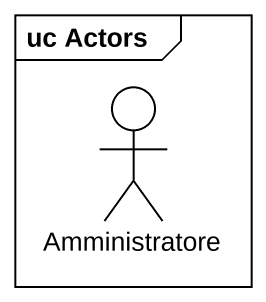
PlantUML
@startuml
mainframe uc Actors
actor Amministratore
@enduml
